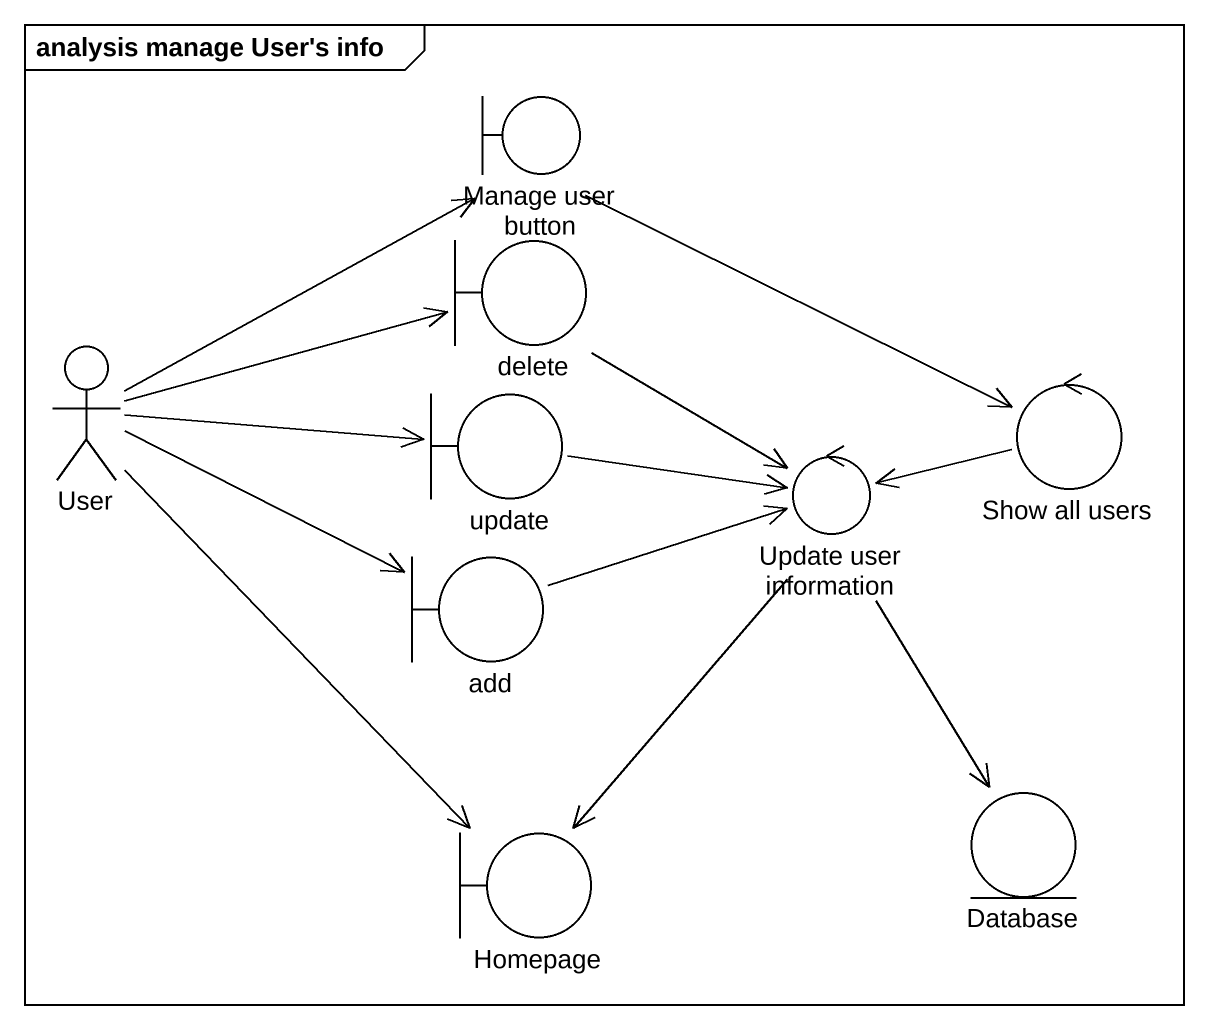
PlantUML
@startuml
mainframe analysis manage User's info
boundary "Manage user button" as Manage_user_button
boundary delete
actor User
boundary update
control "Show all users" as Show_all_users
control "Update user information" as Update_user_information
boundary add
boundary Homepage
entity "Database" as Database_
Manage_user_button -right-> Show_all_users
delete --> Update_user_information
User -up-> Manage_user_button
User -right-> delete
User -right-> update
User -right-> add
User --> Homepage
update -right-> Update_user_information
Show_all_users -left-> Update_user_information
Update_user_information --> Homepage
Update_user_information --> Database_
add -right-> Update_user_information
@enduml
